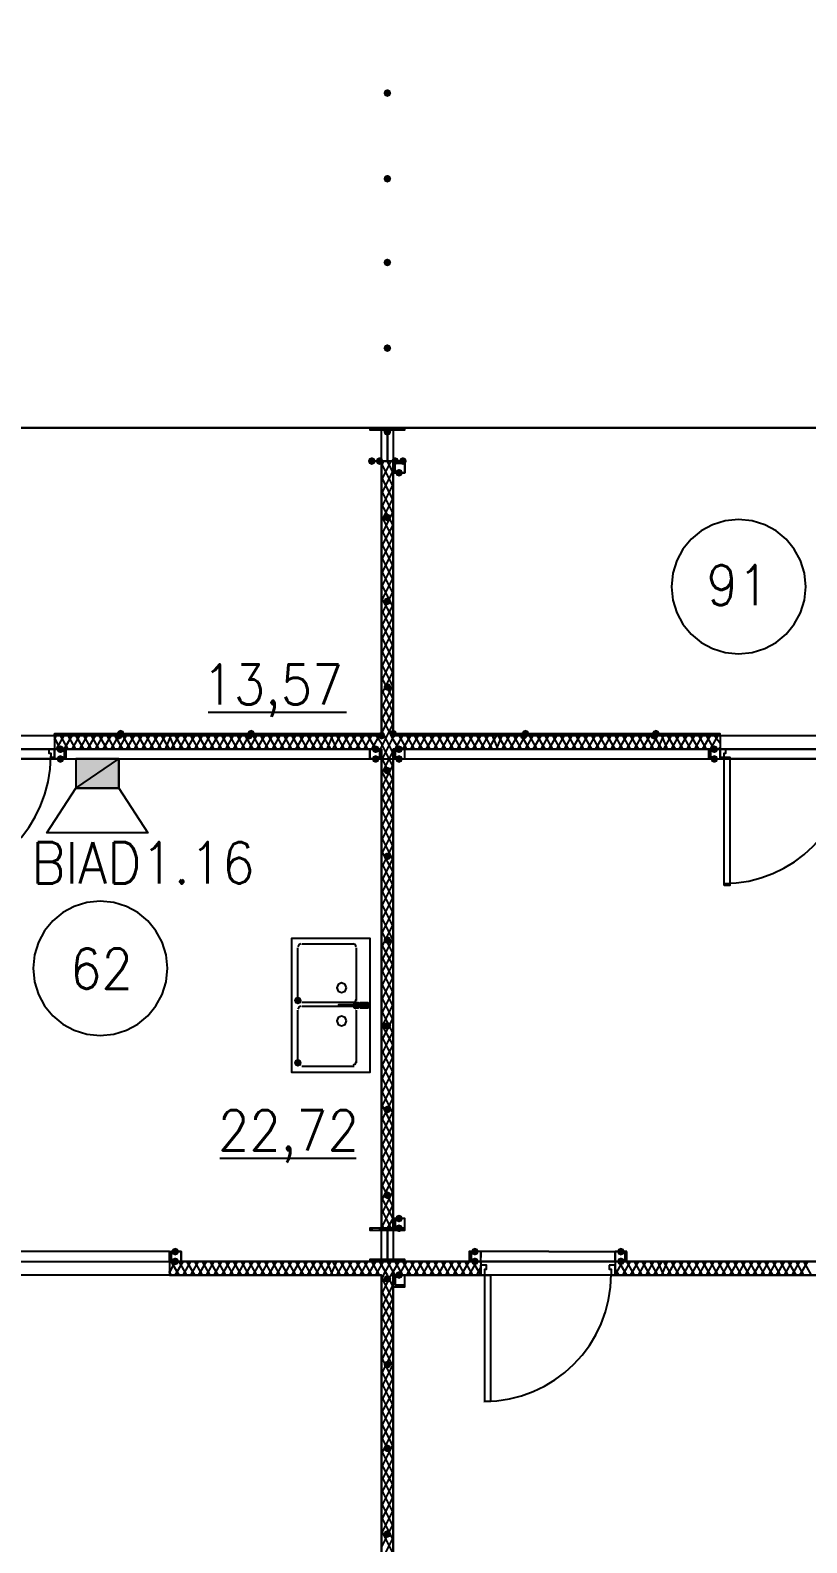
# Model space of a CAD drawing. Header units: millimetres. Extents: x 0 to 420, y 0 to 297.
# Drawn here: x 352.49 to 369.38, y 132.78 to 165.66 of the extents above; entities that cross this region are included whole.
import ezdxf

# ---------------------------------------------------------------- set-up
doc = ezdxf.new("R2010")
doc.units = ezdxf.units.MM
doc.layers.get('0').update_dxf_attribs({"linetype": 'CONTINUOUS'})
doc.styles.get("Standard").update_dxf_attribs({"font": 'STANDARD'})

msp = doc.modelspace()

# ---------------------------------------------------------------- hatches: boundary and pattern name
at = {"true_color": 0x000007}
for points in [[(360.341333, 164.295667), (360.316462, 164.235871), (360.256667, 164.211), (360.196871, 164.235871), (360.172, 164.295667), (360.196871, 164.355462), (360.256667, 164.380333), (360.316462, 164.355463)], [(360.341333, 162.433), (360.316462, 162.373204), (360.256667, 162.348333), (360.196871, 162.373204), (360.172, 162.433), (360.196871, 162.492796), (360.256667, 162.517667), (360.316462, 162.492796)], [(360.341333, 160.612667), (360.316462, 160.552871), (360.256667, 160.528), (360.196871, 160.552871), (360.172, 160.612667), (360.196871, 160.672462), (360.256667, 160.697333), (360.316462, 160.672463)], [(360.341333, 158.75), (360.316462, 158.690204), (360.256667, 158.665333), (360.196871, 158.690204), (360.172, 158.75), (360.196871, 158.809796), (360.256667, 158.834667), (360.316462, 158.809796)], [(360.341333, 156.929667), (360.316462, 156.869871), (360.256667, 156.845), (360.196871, 156.869871), (360.172, 156.929667), (360.196871, 156.989462), (360.256667, 157.014333), (360.316462, 156.989463)], [(360.002667, 156.294667), (359.977796, 156.234871), (359.918, 156.21), (359.858204, 156.234871), (359.833333, 156.294667), (359.858204, 156.354462), (359.918, 156.379333), (359.977796, 156.354463)], [(360.172, 156.294667), (360.147129, 156.234871), (360.087333, 156.21), (360.027537, 156.234871), (360.002667, 156.294667), (360.027537, 156.354462), (360.087333, 156.379333), (360.147129, 156.354463)], [(360.510667, 156.294667), (360.485796, 156.234871), (360.426, 156.21), (360.366204, 156.234871), (360.341333, 156.294667), (360.366204, 156.354462), (360.426, 156.379333), (360.485796, 156.354463)], [(360.68, 156.294667), (360.655129, 156.234871), (360.595333, 156.21), (360.535538, 156.234871), (360.510667, 156.294667), (360.535537, 156.354462), (360.595333, 156.379333), (360.655129, 156.354463)], [(360.595333, 156.040667), (360.570462, 155.980871), (360.510667, 155.956), (360.450871, 155.980871), (360.426, 156.040667), (360.450871, 156.100462), (360.510667, 156.125333), (360.570462, 156.100463)], [(360.341333, 155.067), (360.316462, 155.007204), (360.256667, 154.982333), (360.196871, 155.007204), (360.172, 155.067), (360.196871, 155.126796), (360.256667, 155.151667), (360.316462, 155.126796)], [(360.341333, 153.246667), (360.316462, 153.186871), (360.256667, 153.162), (360.196871, 153.186871), (360.172, 153.246667), (360.196871, 153.306462), (360.256667, 153.331333), (360.316462, 153.306463)], [(360.341333, 151.384), (360.316462, 151.324204), (360.256667, 151.299333), (360.196871, 151.324204), (360.172, 151.384), (360.196871, 151.443796), (360.256667, 151.468667), (360.316462, 151.443796)], [(353.229333, 150.029333), (353.204462, 149.969538), (353.144667, 149.944667), (353.084871, 149.969538), (353.06, 150.029333), (353.084871, 150.089129), (353.144667, 150.114), (353.204462, 150.089129)], [(360.087333, 150.029333), (360.062462, 149.969538), (360.002667, 149.944667), (359.942871, 149.969538), (359.918, 150.029333), (359.942871, 150.089129), (360.002667, 150.114), (360.062462, 150.089129)], [(360.595333, 150.029333), (360.570462, 149.969538), (360.510667, 149.944667), (360.450871, 149.969538), (360.426, 150.029333), (360.450871, 150.089129), (360.510667, 150.114), (360.570462, 150.089129)], [(367.453333, 150.029333), (367.428463, 149.969538), (367.368667, 149.944667), (367.308871, 149.969538), (367.284, 150.029333), (367.308871, 150.089129), (367.368667, 150.114), (367.428462, 150.089129)], [(353.229333, 149.817667), (353.204462, 149.757871), (353.144667, 149.733), (353.084871, 149.757871), (353.06, 149.817667), (353.084871, 149.877462), (353.144667, 149.902333), (353.204462, 149.877463)], [(360.087333, 149.817667), (360.062462, 149.757871), (360.002667, 149.733), (359.942871, 149.757871), (359.918, 149.817667), (359.942871, 149.877462), (360.002667, 149.902333), (360.062462, 149.877463)], [(360.341333, 149.563667), (360.316462, 149.503871), (360.256667, 149.479), (360.196871, 149.503871), (360.172, 149.563667), (360.196871, 149.623462), (360.256667, 149.648333), (360.316462, 149.623463)], [(360.595333, 149.817667), (360.570462, 149.757871), (360.510667, 149.733), (360.450871, 149.757871), (360.426, 149.817667), (360.450871, 149.877462), (360.510667, 149.902333), (360.570462, 149.877463)], [(367.453333, 149.817667), (367.428463, 149.757871), (367.368667, 149.733), (367.308871, 149.757871), (367.284, 149.817667), (367.308871, 149.877462), (367.368667, 149.902333), (367.428462, 149.877463)], [(360.341333, 147.701), (360.316462, 147.641204), (360.256667, 147.616333), (360.196871, 147.641204), (360.172, 147.701), (360.196871, 147.760796), (360.256667, 147.785667), (360.316462, 147.760796)], [(360.341333, 145.880667), (360.316462, 145.820871), (360.256667, 145.796), (360.196871, 145.820871), (360.172, 145.880667), (360.196871, 145.940462), (360.256667, 145.965333), (360.316462, 145.940463)], [(358.394, 144.568333), (358.369129, 144.508537), (358.309333, 144.483667), (358.249537, 144.508537), (358.224667, 144.568333), (358.249537, 144.628129), (358.309333, 144.653), (358.369129, 144.628129)], [(360.341333, 144.018), (360.316462, 143.958204), (360.256667, 143.933333), (360.196871, 143.958204), (360.172, 144.018), (360.196871, 144.077796), (360.256667, 144.102667), (360.316462, 144.077796)], [(358.394, 143.213667), (358.369129, 143.153871), (358.309333, 143.129), (358.249537, 143.153871), (358.224667, 143.213667), (358.249537, 143.273462), (358.309333, 143.298333), (358.369129, 143.273463)], [(360.341333, 142.197667), (360.316462, 142.137871), (360.256667, 142.113), (360.196871, 142.137871), (360.172, 142.197667), (360.196871, 142.257462), (360.256667, 142.282333), (360.316462, 142.257463)], [(360.341333, 140.335), (360.316462, 140.275204), (360.256667, 140.250333), (360.196871, 140.275204), (360.172, 140.335), (360.196871, 140.394796), (360.256667, 140.419667), (360.316462, 140.394796)], [(360.595333, 139.827), (360.570462, 139.767204), (360.510667, 139.742333), (360.450871, 139.767204), (360.426, 139.827), (360.450871, 139.886796), (360.510667, 139.911667), (360.570462, 139.886796)], [(360.595333, 139.615333), (360.570462, 139.555537), (360.510667, 139.530667), (360.450871, 139.555537), (360.426, 139.615333), (360.450871, 139.675129), (360.510667, 139.7), (360.570462, 139.675129)], [(355.727, 139.107333), (355.702129, 139.047537), (355.642333, 139.022667), (355.582538, 139.047537), (355.557667, 139.107333), (355.582537, 139.167129), (355.642333, 139.192), (355.702129, 139.167129)], [(362.246333, 139.107333), (362.221462, 139.047537), (362.161667, 139.022667), (362.101871, 139.047537), (362.077, 139.107333), (362.101871, 139.167129), (362.161667, 139.192), (362.221462, 139.167129)], [(365.421333, 139.107333), (365.396462, 139.047537), (365.336667, 139.022667), (365.276871, 139.047537), (365.252, 139.107333), (365.276871, 139.167129), (365.336667, 139.192), (365.396462, 139.167129)], [(355.727, 138.895667), (355.702129, 138.835871), (355.642333, 138.811), (355.582538, 138.835871), (355.557667, 138.895667), (355.582537, 138.955462), (355.642333, 138.980333), (355.702129, 138.955463)], [(362.246333, 138.895667), (362.221462, 138.835871), (362.161667, 138.811), (362.101871, 138.835871), (362.077, 138.895667), (362.101871, 138.955462), (362.161667, 138.980333), (362.221462, 138.955463)], [(365.421333, 138.895667), (365.396462, 138.835871), (365.336667, 138.811), (365.276871, 138.835871), (365.252, 138.895667), (365.276871, 138.955462), (365.336667, 138.980333), (365.396462, 138.955463)], [(360.341333, 138.514667), (360.316462, 138.454871), (360.256667, 138.43), (360.196871, 138.454871), (360.172, 138.514667), (360.196871, 138.574462), (360.256667, 138.599333), (360.316462, 138.574463)], [(360.595333, 138.599333), (360.570462, 138.539537), (360.510667, 138.514667), (360.450871, 138.539537), (360.426, 138.599333), (360.450871, 138.659129), (360.510667, 138.684), (360.570462, 138.659129)], [(360.341333, 136.652), (360.316462, 136.592204), (360.256667, 136.567333), (360.196871, 136.592204), (360.172, 136.652), (360.196871, 136.711796), (360.256667, 136.736667), (360.316462, 136.711796)], [(360.341333, 134.831667), (360.316462, 134.771871), (360.256667, 134.747), (360.196871, 134.771871), (360.172, 134.831667), (360.196871, 134.891462), (360.256667, 134.916333), (360.316462, 134.891463)], [(360.341333, 132.969), (360.316462, 132.909204), (360.256667, 132.884333), (360.196871, 132.909204), (360.172, 132.969), (360.196871, 133.028796), (360.256667, 133.053667), (360.316462, 133.028796)]]:
    msp.add_hatch(color=0, dxfattribs=at).paths.add_polyline_path(points, flags=0)
h = msp.add_hatch(color=0, dxfattribs=at)
h.paths.add_polyline_path([(360.129667, 150.368), (353.017667, 150.368), (360.129667, 150.325667)], flags=0)
h.paths.add_polyline_path([(353.017667, 150.368), (360.129667, 150.325667), (353.017667, 150.325667)], flags=0)
at = {"true_color": 0x0000fe}
for points in [[(354.499333, 150.325667), (354.474462, 150.265871), (354.414667, 150.241), (354.354871, 150.265871), (354.33, 150.325667), (354.354871, 150.385462), (354.414667, 150.410333), (354.474462, 150.385463)], [(354.541667, 150.368), (354.516796, 150.308204), (354.457, 150.283333), (354.397204, 150.308204), (354.372333, 150.368), (354.397204, 150.427796), (354.457, 150.452667), (354.516796, 150.427796)], [(357.335667, 150.325667), (357.310796, 150.265871), (357.251, 150.241), (357.191204, 150.265871), (357.166333, 150.325667), (357.191204, 150.385462), (357.251, 150.410333), (357.310796, 150.385463)], [(357.378, 150.368), (357.353129, 150.308204), (357.293333, 150.283333), (357.233538, 150.308204), (357.208667, 150.368), (357.233537, 150.427796), (357.293333, 150.452667), (357.353129, 150.427796)], [(360.214333, 150.325667), (360.189462, 150.265871), (360.129667, 150.241), (360.069871, 150.265871), (360.045, 150.325667), (360.069871, 150.385462), (360.129667, 150.410333), (360.189462, 150.385463)], [(360.214333, 150.325667), (360.189462, 150.265871), (360.129667, 150.241), (360.069871, 150.265871), (360.045, 150.325667), (360.069871, 150.385462), (360.129667, 150.410333), (360.189462, 150.385463)], [(360.468333, 150.368), (360.443463, 150.308204), (360.383667, 150.283333), (360.323871, 150.308204), (360.299, 150.368), (360.323871, 150.427796), (360.383667, 150.452667), (360.443462, 150.427796)], [(360.468333, 150.368), (360.443463, 150.308204), (360.383667, 150.283333), (360.323871, 150.308204), (360.299, 150.368), (360.323871, 150.427796), (360.383667, 150.452667), (360.443462, 150.427796)], [(363.304667, 150.325667), (363.279796, 150.265871), (363.22, 150.241), (363.160204, 150.265871), (363.135333, 150.325667), (363.160204, 150.385462), (363.22, 150.410333), (363.279796, 150.385463)], [(363.347, 150.368), (363.322129, 150.308204), (363.262333, 150.283333), (363.202538, 150.308204), (363.177667, 150.368), (363.202537, 150.427796), (363.262333, 150.452667), (363.322129, 150.427796)], [(366.141, 150.325667), (366.116129, 150.265871), (366.056333, 150.241), (365.996537, 150.265871), (365.971667, 150.325667), (365.996537, 150.385462), (366.056333, 150.410333), (366.116129, 150.385463)], [(366.183333, 150.368), (366.158462, 150.308204), (366.098667, 150.283333), (366.038871, 150.308204), (366.014, 150.368), (366.038871, 150.427796), (366.098667, 150.452667), (366.158462, 150.427796)]]:
    msp.add_hatch(color=0, dxfattribs=at).paths.add_polyline_path(points, flags=0)
at = {"true_color": 0x000007}
h = msp.add_hatch(color=0, dxfattribs=at)
h.paths.add_polyline_path([(367.495667, 150.368), (360.383667, 150.368), (367.495667, 150.325667)], flags=0)
h.paths.add_polyline_path([(360.383667, 150.368), (367.495667, 150.325667), (360.383667, 150.325667)], flags=0)
at = {"true_color": 0x000052}
h = msp.add_hatch(color=0, dxfattribs=at)
h.paths.add_polyline_path([(354.414667, 149.182666), (353.483334, 149.182666), (354.414667, 149.817666)], flags=0)
h.paths.add_polyline_path([(353.483334, 149.182666), (354.414667, 149.817666), (353.483334, 149.817666)], flags=0)

# ---------------------------------------------------------------- linework, layer by layer
at = {"color": 0, "true_color": 0x000005}
msp.add_lwpolyline([(227.711001, 149.817666), (250.909667, 149.817666), (250.909667, 138.175999), (252.899334, 138.175999), (252.899334, 138.133666), (252.899334, 138.175999), (256.159001, 138.175999), (256.159001, 149.817666), (373.168334, 149.817666), (373.168334, 175.048333), (260.773334, 175.048333), (255.100667, 175.048333), (255.100667, 153.966333), (254.889001, 153.966333), (254.592667, 153.966333), (254.592667, 186.393666), (253.830667, 186.393666), (238.633001, 186.393666), (238.633001, 175.048333), (226.737334, 175.048333), (122.343335, 175.048333)], dxfattribs=at)
at = {"color": 0, "true_color": 0x000008}
msp.add_lwpolyline([(255.524, 157.014333), (376.978333, 157.014333), (376.978333, 167.851667), (255.524, 167.851667)], close=True, dxfattribs=at)
at = {"color": 0, "true_color": 0x0000ab}
for points in [[(360.129667, 150.325667), (360.129667, 157.014333), (343.027, 157.014333), (343.027, 150.325667)], [(376.978333, 157.014333), (360.383667, 157.014333), (360.383667, 150.325667), (376.978333, 150.325667)]]:
    msp.add_lwpolyline(points, close=True, dxfattribs=at)
at = {"color": 0, "true_color": 0x000007}
for points in [[(360.637667, 157.014333), (359.875667, 157.014333), (359.875667, 156.972), (360.256667, 156.972), (360.256667, 156.294667), (359.875667, 156.294667), (360.637667, 156.294667), (360.256667, 156.294667), (360.256667, 156.972), (360.637667, 156.972)], [(360.637667, 156.294667), (360.383667, 156.294667), (360.383667, 156.040667), (360.637667, 156.040667)], [(360.637667, 156.252333), (360.637667, 156.040667), (360.426, 156.040667), (360.426, 156.252333)], [(360.129667, 150.368), (353.017667, 150.368), (360.129667, 150.325667)], [(353.017667, 150.368), (360.129667, 150.325667), (353.017667, 150.325667)], [(353.017667, 150.325667), (353.017667, 150.368), (360.129667, 150.368), (360.129667, 150.325667), (353.017667, 150.325667), (360.129667, 150.325667), (360.129667, 150.368), (353.017667, 150.368)], [(367.495667, 150.368), (360.383667, 150.368), (367.495667, 150.325667)], [(360.383667, 150.368), (367.495667, 150.325667), (360.383667, 150.325667)], [(367.495667, 150.368), (360.383667, 150.368), (360.383667, 150.325667), (367.495667, 150.325667)], [(367.495667, 150.368), (360.383667, 150.368), (360.383667, 150.325667), (367.495667, 150.325667)], [(343.027, 150.029333), (343.027, 138.895667), (360.129667, 138.895667), (360.129667, 150.029333)], [(352.890667, 150.029333), (352.890667, 149.944667), (352.933, 149.944667), (352.933, 149.86), (353.017667, 149.86), (353.017667, 150.029333)], [(353.271667, 150.029333), (353.017667, 150.029333), (353.017667, 149.817667), (353.271667, 149.817667)], [(353.229333, 150.029333), (353.229333, 149.817667), (353.017667, 149.817667), (353.017667, 150.029333)], [(360.129667, 150.029333), (359.875667, 150.029333), (359.875667, 149.817667), (360.129667, 149.817667)], [(360.087333, 150.029333), (360.087333, 149.817667), (359.875667, 149.817667), (359.875667, 150.029333)], [(360.637667, 150.029333), (360.426, 150.029333), (360.426, 149.817667), (360.637667, 149.817667), (360.637667, 150.029333), (360.383667, 150.029333), (360.383667, 149.817667), (360.637667, 149.817667)], [(376.978333, 138.895667), (376.978333, 150.029333), (360.383667, 150.029333), (360.383667, 138.895667)], [(367.495667, 150.029333), (367.284, 150.029333), (367.284, 149.817667), (367.495667, 149.817667), (367.495667, 150.029333), (367.241667, 150.029333), (367.241667, 149.817667), (367.495667, 149.817667)], [(367.495667, 150.029333), (367.495667, 149.86), (367.580333, 149.86), (367.580333, 149.944667), (367.622667, 149.944667), (367.622667, 150.029333)], [(367.580333, 147.066), (367.580333, 149.86), (367.707333, 149.86), (367.707333, 147.066)], [(358.182333, 143.044333), (358.182333, 145.880667), (358.182333, 145.923), (358.224667, 145.923), (359.833333, 145.923), (359.875667, 145.923), (359.875667, 145.880667), (359.875667, 143.044333), (359.875667, 143.002), (359.833333, 143.002), (358.224667, 143.002), (358.182333, 143.002)], [(359.367667, 144.8435), (359.336673, 144.91834), (359.261833, 144.949333), (359.186993, 144.91834), (359.156, 144.8435), (359.186993, 144.76866), (359.261833, 144.737667), (359.336673, 144.76866)], [(359.198333, 144.441333), (359.198333, 144.483667), (359.791, 144.483667), (359.833333, 144.483667), (359.833333, 144.441333), (359.791, 144.441333)], [(359.537, 144.526), (359.621667, 144.526), (359.621667, 144.483667), (359.537, 144.483667)], [(359.537, 144.399), (359.537, 144.441333), (359.621667, 144.441333), (359.621667, 144.399)], [(359.664, 144.399), (359.664, 144.441333), (359.791, 144.441333), (359.833333, 144.441333), (359.833333, 144.483667), (359.791, 144.483667), (359.664, 144.483667), (359.664, 144.526), (359.833333, 144.526), (359.833333, 144.399)], [(359.367667, 144.123833), (359.336673, 144.198673), (359.261833, 144.229667), (359.186993, 144.198673), (359.156, 144.123833), (359.186993, 144.048993), (359.261833, 144.018), (359.336673, 144.048993)], [(360.637667, 139.827), (360.426, 139.827), (360.426, 139.615333), (360.637667, 139.615333), (360.637667, 139.827), (360.383667, 139.827), (360.383667, 139.615333), (360.637667, 139.615333)], [(360.637667, 139.615333), (359.875667, 139.615333), (359.875667, 139.573), (360.256667, 139.573), (360.256667, 138.938), (359.875667, 138.938), (359.875667, 138.895667), (360.637667, 138.895667), (360.637667, 138.938), (360.256667, 138.938), (360.256667, 139.573), (360.637667, 139.573)], [(355.515333, 139.107333), (355.769333, 139.107333), (355.769333, 138.895667), (355.515333, 138.895667)], [(355.557667, 139.107333), (355.557667, 138.895667), (355.769333, 138.895667), (355.769333, 139.107333)], [(365.463667, 139.107333), (365.209667, 139.107333), (365.209667, 138.895667), (365.463667, 138.895667)], [(365.421333, 139.107333), (365.421333, 138.895667), (365.209667, 138.895667), (365.209667, 139.107333)], [(362.288667, 138.811), (362.288667, 138.599333), (362.373333, 138.599333), (362.373333, 138.726333), (362.415667, 138.726333), (362.415667, 138.811)], [(362.288667, 138.599333), (362.288667, 138.811)], [(365.082667, 138.811), (365.082667, 138.726333), (365.125, 138.726333), (365.125, 138.599333), (365.209667, 138.599333), (365.209667, 138.811)], [(365.209667, 138.599333), (365.209667, 138.811)], [(343.027, 138.599333), (343.027, 104.097667), (360.129667, 104.097667), (360.129667, 138.599333), (359.875667, 138.599333), (346.71, 138.599333)], [(360.637667, 138.599333), (360.426, 138.599333), (360.426, 138.387667), (360.637667, 138.387667), (360.637667, 138.599333), (360.383667, 138.599333), (360.383667, 138.345333), (360.637667, 138.345333)], [(367.876667, 138.599333), (360.383667, 138.599333), (360.383667, 104.097667), (373.083667, 104.097667), (373.083667, 110.193667), (389.593667, 110.193667), (389.593667, 121.496667), (389.593667, 138.599333)], [(362.373333, 135.847667), (362.373333, 138.599333), (362.500333, 138.599333), (362.500333, 135.847667)]]:
    msp.add_lwpolyline(points, close=True, dxfattribs=at)
for points in [[(359.918, 157.014333), (359.918, 156.972)], [(360.087333, 157.014333), (360.087333, 156.972)], [(360.256667, 157.014333), (360.256667, 156.294667)], [(360.426, 157.014333), (360.426, 156.972)], [(360.595333, 157.014333), (360.595333, 156.972)], [(360.129667, 156.167667), (360.172, 156.294667)], [(360.129667, 155.871333), (360.341333, 156.294667)], [(360.383667, 150.325667), (360.383667, 156.294667), (360.129667, 156.294667), (360.129667, 150.325667)], [(360.383667, 155.744333), (360.129667, 156.252333)], [(360.383667, 156.040667), (360.256667, 156.294667)], [(360.510667, 156.294667), (360.510667, 156.252333)], [(360.129667, 155.575), (360.383667, 156.083)], [(360.383667, 155.448), (360.129667, 155.956)], [(360.129667, 155.278667), (360.383667, 155.786667)], [(360.383667, 155.151667), (360.129667, 155.659667)], [(360.129667, 154.982333), (360.383667, 155.490333)], [(360.383667, 154.897667), (360.129667, 155.363333)], [(360.129667, 154.686), (360.383667, 155.194)], [(360.383667, 154.601333), (360.129667, 155.109333)], [(360.129667, 154.432), (360.383667, 154.897667)], [(369.358333, 153.564167), (369.328661, 153.85851), (369.243561, 154.132662), (369.108905, 154.380749), (368.930566, 154.596899), (368.714416, 154.775238), (368.466329, 154.909894), (368.192177, 154.994995), (367.897833, 155.024667), (367.60349, 154.994995), (367.329338, 154.909894), (367.081251, 154.775238), (366.865101, 154.596899), (366.686762, 154.380749), (366.552106, 154.132662), (366.467005, 153.85851), (366.437333, 153.564167)], [(360.383667, 154.305), (360.129667, 154.813)], [(360.129667, 154.135667), (360.383667, 154.643667)], [(360.383667, 154.008667), (360.129667, 154.516667)], [(360.129667, 153.839333), (360.383667, 154.347333)], [(360.383667, 153.712333), (360.129667, 154.220333)], [(360.129667, 153.543), (360.383667, 154.051)], [(360.383667, 153.416), (360.129667, 153.924)], [(360.129667, 153.246667), (360.383667, 153.754667)], [(360.383667, 153.119667), (360.129667, 153.627667)], [(366.437333, 153.564167), (366.467005, 153.269823), (366.552106, 152.995671), (366.686762, 152.747584), (366.865101, 152.531434), (367.081251, 152.353095), (367.329338, 152.218439), (367.60349, 152.133339), (367.897833, 152.103667), (368.192177, 152.133339), (368.466329, 152.218439), (368.714416, 152.353095), (368.930566, 152.531434), (369.108905, 152.747584), (369.243561, 152.995671), (369.328661, 153.269823), (369.358333, 153.564167)], [(360.129667, 152.950333), (360.383667, 153.458333)], [(360.383667, 152.865667), (360.129667, 153.331333)], [(360.129667, 152.696333), (360.383667, 153.162)], [(360.383667, 152.569333), (360.129667, 153.077333)], [(360.129667, 152.4), (360.383667, 152.908)], [(360.383667, 152.273), (360.129667, 152.781)], [(360.129667, 152.103667), (360.383667, 152.611667)], [(360.383667, 151.976667), (360.129667, 152.484667)], [(360.129667, 151.807333), (360.383667, 152.315333)], [(360.383667, 151.680333), (360.129667, 152.188333)], [(360.129667, 151.511), (360.383667, 152.019)], [(360.383667, 151.384), (360.129667, 151.892)], [(360.129667, 151.214667), (360.383667, 151.722667)], [(360.383667, 151.13), (360.129667, 151.595667)], [(360.129667, 150.918333), (360.383667, 151.426333)], [(360.383667, 150.833667), (360.129667, 151.341667)], [(360.129667, 150.664333), (360.383667, 151.13)], [(360.383667, 150.537333), (360.129667, 151.045333)], [(356.362, 150.833667), (359.367667, 150.833667)], [(360.129667, 150.368), (360.383667, 150.876)], [(360.383667, 150.241), (360.129667, 150.749)], [(360.129667, 150.325667), (353.017667, 150.325667), (360.129667, 150.368), (353.017667, 150.368)], [(353.017667, 150.241), (353.06, 150.325667)], [(353.017667, 150.325667), (353.017667, 150.029333)], [(353.017667, 150.325667), (353.017667, 150.029333)], [(360.129667, 150.325667), (353.017667, 150.325667)], [(353.144667, 150.029333), (353.017667, 150.283333)], [(353.06, 150.029333), (353.229333, 150.325667)], [(353.314, 150.029333), (353.144667, 150.325667)], [(353.229333, 150.029333), (353.398667, 150.325667)], [(353.483333, 150.029333), (353.314, 150.325667)], [(353.398667, 150.029333), (353.568, 150.325667)], [(353.652667, 150.029333), (353.483333, 150.325667)], [(353.568, 150.029333), (353.737333, 150.325667)], [(353.822, 150.029333), (353.652667, 150.325667)], [(353.737333, 150.029333), (353.906667, 150.325667)], [(353.991333, 150.029333), (353.822, 150.325667)], [(353.906667, 150.029333), (354.076, 150.325667)], [(354.160667, 150.029333), (353.991333, 150.325667)], [(354.076, 150.029333), (354.245333, 150.325667)], [(354.33, 150.029333), (354.160667, 150.325667)], [(354.245333, 150.029333), (354.414667, 150.325667)], [(354.499333, 150.029333), (354.33, 150.325667)], [(354.414667, 150.029333), (354.584, 150.325667)], [(354.668667, 150.029333), (354.499333, 150.325667)], [(354.584, 150.029333), (354.753333, 150.325667)], [(354.838, 150.029333), (354.668667, 150.325667)], [(354.753333, 150.029333), (354.922667, 150.325667)], [(355.007333, 150.029333), (354.838, 150.325667)], [(354.922667, 150.029333), (355.092, 150.325667)], [(355.176667, 150.029333), (355.007333, 150.325667)], [(355.092, 150.029333), (355.261333, 150.325667)], [(355.346, 150.029333), (355.176667, 150.325667)], [(355.261333, 150.029333), (355.430667, 150.325667)], [(355.515333, 150.029333), (355.346, 150.325667)], [(355.430667, 150.029333), (355.557667, 150.325667)], [(355.642333, 150.029333), (355.515333, 150.325667)], [(355.557667, 150.029333), (355.727, 150.325667)], [(355.811667, 150.029333), (355.642333, 150.325667)], [(355.727, 150.029333), (355.896333, 150.325667)], [(355.981, 150.029333), (355.811667, 150.325667)], [(355.896333, 150.029333), (356.065667, 150.325667)], [(356.150333, 150.029333), (355.981, 150.325667)], [(356.065667, 150.029333), (356.235, 150.325667)], [(356.319667, 150.029333), (356.150333, 150.325667)], [(356.235, 150.029333), (356.404333, 150.325667)], [(356.489, 150.029333), (356.319667, 150.325667)], [(356.404333, 150.029333), (356.573667, 150.325667)], [(356.658333, 150.029333), (356.489, 150.325667)], [(356.573667, 150.029333), (356.743, 150.325667)], [(356.827667, 150.029333), (356.658333, 150.325667)], [(356.743, 150.029333), (356.912333, 150.325667)], [(356.997, 150.029333), (356.827667, 150.325667)], [(356.912333, 150.029333), (357.081667, 150.325667)], [(357.166333, 150.029333), (356.997, 150.325667)], [(357.081667, 150.029333), (357.251, 150.325667)], [(357.335667, 150.029333), (357.166333, 150.325667)], [(357.251, 150.029333), (357.420333, 150.325667)], [(357.505, 150.029333), (357.335667, 150.325667)], [(357.420333, 150.029333), (357.589667, 150.325667)], [(357.674333, 150.029333), (357.505, 150.325667)], [(357.589667, 150.029333), (357.759, 150.325667)], [(357.843667, 150.029333), (357.674333, 150.325667)], [(357.759, 150.029333), (357.928333, 150.325667)], [(358.013, 150.029333), (357.843667, 150.325667)], [(357.928333, 150.029333), (358.097667, 150.325667)], [(358.182333, 150.029333), (358.013, 150.325667)], [(358.097667, 150.029333), (358.267, 150.325667)], [(358.351667, 150.029333), (358.182333, 150.325667)], [(358.267, 150.029333), (358.436333, 150.325667)], [(358.521, 150.029333), (358.351667, 150.325667)], [(358.436333, 150.029333), (358.605667, 150.325667)], [(358.690333, 150.029333), (358.521, 150.325667)], [(358.605667, 150.029333), (358.775, 150.325667)], [(358.859667, 150.029333), (358.690333, 150.325667)], [(358.775, 150.029333), (358.944333, 150.325667)], [(359.029, 150.029333), (358.859667, 150.325667)], [(358.944333, 150.029333), (359.071333, 150.325667)], [(359.156, 150.029333), (359.029, 150.325667)], [(359.071333, 150.029333), (359.240667, 150.325667)], [(359.325333, 150.029333), (359.156, 150.325667)], [(359.240667, 150.029333), (359.41, 150.325667)], [(359.494667, 150.029333), (359.325333, 150.325667)], [(359.41, 150.029333), (359.579333, 150.325667)], [(359.664, 150.029333), (359.494667, 150.325667)], [(359.579333, 150.029333), (359.748667, 150.325667)], [(359.833333, 150.029333), (359.664, 150.325667)], [(359.748667, 150.029333), (359.918, 150.325667)], [(360.002667, 150.029333), (359.833333, 150.325667)], [(359.918, 150.029333), (360.087333, 150.325667)], [(360.129667, 150.156333), (360.002667, 150.325667)], [(360.129667, 150.071667), (360.383667, 150.579667)], [(360.383667, 149.944667), (360.129667, 150.452667)], [(360.129667, 149.775333), (360.383667, 150.283333)], [(367.495667, 150.368), (360.383667, 150.368), (367.495667, 150.368), (360.383667, 150.325667)], [(360.383667, 150.283333), (360.426, 150.325667)], [(367.495667, 150.325667), (360.383667, 150.325667)], [(360.426, 150.029333), (360.595333, 150.325667)], [(360.68, 150.029333), (360.510667, 150.325667)], [(360.595333, 150.029333), (360.764667, 150.325667)], [(360.849333, 150.029333), (360.68, 150.325667)], [(360.764667, 150.029333), (360.934, 150.325667)], [(361.018667, 150.029333), (360.849333, 150.325667)], [(360.934, 150.029333), (361.103333, 150.325667)], [(361.188, 150.029333), (361.018667, 150.325667)], [(361.103333, 150.029333), (361.272667, 150.325667)], [(361.357333, 150.029333), (361.188, 150.325667)], [(361.272667, 150.029333), (361.442, 150.325667)], [(361.526667, 150.029333), (361.357333, 150.325667)], [(361.442, 150.029333), (361.611333, 150.325667)], [(361.696, 150.029333), (361.526667, 150.325667)], [(361.611333, 150.029333), (361.780667, 150.325667)], [(361.865333, 150.029333), (361.696, 150.325667)], [(361.780667, 150.029333), (361.95, 150.325667)], [(362.034667, 150.029333), (361.865333, 150.325667)], [(361.95, 150.029333), (362.119333, 150.325667)], [(362.204, 150.029333), (362.034667, 150.325667)], [(362.119333, 150.029333), (362.288667, 150.325667)], [(362.373333, 150.029333), (362.204, 150.325667)], [(362.288667, 150.029333), (362.458, 150.325667)], [(362.542667, 150.029333), (362.373333, 150.325667)], [(362.458, 150.029333), (362.627333, 150.325667)], [(362.669667, 150.029333), (362.542667, 150.325667)], [(362.627333, 150.029333), (362.754333, 150.325667)], [(362.839, 150.029333), (362.669667, 150.325667)], [(362.754333, 150.029333), (362.923667, 150.325667)], [(363.008333, 150.029333), (362.839, 150.325667)], [(362.923667, 150.029333), (363.093, 150.325667)], [(363.177667, 150.029333), (363.008333, 150.325667)], [(363.093, 150.029333), (363.262333, 150.325667)], [(363.347, 150.029333), (363.177667, 150.325667)], [(363.262333, 150.029333), (363.431667, 150.325667)], [(363.516333, 150.029333), (363.347, 150.325667)], [(363.431667, 150.029333), (363.601, 150.325667)], [(363.685667, 150.029333), (363.516333, 150.325667)], [(363.601, 150.029333), (363.770333, 150.325667)], [(363.855, 150.029333), (363.685667, 150.325667)], [(363.770333, 150.029333), (363.939667, 150.325667)], [(364.024333, 150.029333), (363.855, 150.325667)], [(363.939667, 150.029333), (364.109, 150.325667)], [(364.193667, 150.029333), (364.024333, 150.325667)], [(364.109, 150.029333), (364.278333, 150.325667)], [(364.363, 150.029333), (364.193667, 150.325667)], [(364.278333, 150.029333), (364.447667, 150.325667)], [(364.532333, 150.029333), (364.363, 150.325667)], [(364.447667, 150.029333), (364.617, 150.325667)], [(364.701667, 150.029333), (364.532333, 150.325667)], [(364.617, 150.029333), (364.786333, 150.325667)], [(364.871, 150.029333), (364.701667, 150.325667)], [(364.786333, 150.029333), (364.955667, 150.325667)], [(365.040333, 150.029333), (364.871, 150.325667)], [(364.955667, 150.029333), (365.125, 150.325667)], [(365.209667, 150.029333), (365.040333, 150.325667)], [(365.125, 150.029333), (365.294333, 150.325667)], [(365.379, 150.029333), (365.209667, 150.325667)], [(365.294333, 150.029333), (365.463667, 150.325667)], [(365.548333, 150.029333), (365.379, 150.325667)], [(365.463667, 150.029333), (365.633, 150.325667)], [(365.717667, 150.029333), (365.548333, 150.325667)], [(365.633, 150.029333), (365.802333, 150.325667)], [(365.887, 150.029333), (365.717667, 150.325667)], [(365.802333, 150.029333), (365.971667, 150.325667)], [(366.056333, 150.029333), (365.887, 150.325667)], [(365.971667, 150.029333), (366.141, 150.325667)], [(366.225667, 150.029333), (366.056333, 150.325667)], [(366.141, 150.029333), (366.268, 150.325667)], [(366.352667, 150.029333), (366.225667, 150.325667)], [(366.268, 150.029333), (366.437333, 150.325667)], [(366.522, 150.029333), (366.352667, 150.325667)], [(366.437333, 150.029333), (366.606667, 150.325667)], [(366.691333, 150.029333), (366.522, 150.325667)], [(366.606667, 150.029333), (366.776, 150.325667)], [(366.860667, 150.029333), (366.691333, 150.325667)], [(366.776, 150.029333), (366.945333, 150.325667)], [(367.03, 150.029333), (366.860667, 150.325667)], [(366.945333, 150.029333), (367.114667, 150.325667)], [(367.199333, 150.029333), (367.03, 150.325667)], [(367.114667, 150.029333), (367.284, 150.325667)], [(367.368667, 150.029333), (367.199333, 150.325667)], [(367.284, 150.029333), (367.453333, 150.325667)], [(367.495667, 150.156333), (367.368667, 150.325667)], [(367.495667, 150.325667), (367.495667, 150.029333)], [(367.495667, 150.325667), (367.495667, 150.029333)], [(351.578333, 150.029333), (353.017667, 150.029333), (353.017667, 149.944667)], [(353.017667, 149.944667), (353.017667, 149.817667), (351.578333, 149.817667)], [(353.017667, 150.029333), (360.129667, 150.029333)], [(360.087333, 150.029333), (360.129667, 150.071667)], [(360.383667, 149.648333), (360.129667, 150.156333)], [(360.129667, 150.029333), (360.129667, 139.615333), (360.383667, 139.615333)], [(360.129667, 149.479), (360.383667, 149.987)], [(360.510667, 150.029333), (360.383667, 150.241)], [(360.383667, 150.029333), (367.495667, 150.029333)], [(360.383667, 139.615333), (360.383667, 150.029333)], [(367.453333, 150.029333), (367.495667, 150.071667)], [(367.495667, 149.944667), (367.495667, 150.029333), (368.935, 150.029333)], [(368.935, 149.817667), (367.495667, 149.817667), (367.495667, 149.944667)], [(368.935, 150.029333), (370.416667, 150.029333), (370.416667, 149.944667)], [(370.416667, 149.944667), (370.416667, 149.817667), (368.935, 149.817667)], [(350.160167, 147.108333), (350.443675, 147.122649), (350.718994, 147.164667), (350.984728, 147.232993), (351.239485, 147.326234), (351.48187, 147.442996), (351.710491, 147.581886), (351.923952, 147.741509), (352.120861, 147.920472), (352.299824, 148.117381), (352.459448, 148.330843), (352.598337, 148.559463), (352.715099, 148.801849), (352.80834, 149.056605), (352.876666, 149.32234), (352.918684, 149.597658), (352.933, 149.881167)], [(360.383667, 149.352), (360.129667, 149.86)], [(360.129667, 149.182667), (360.383667, 149.690667)], [(367.559167, 147.108333), (367.842675, 147.122649), (368.117994, 147.164667), (368.383728, 147.232993), (368.638485, 147.326234), (368.88087, 147.442996), (369.109491, 147.581886), (369.322952, 147.741509), (369.519861, 147.920472), (369.698824, 148.117381), (369.858448, 148.330843), (369.997337, 148.559463), (370.114099, 148.801849), (370.20734, 149.056605), (370.275666, 149.32234), (370.317684, 149.597658), (370.332, 149.881167)], [(360.383667, 149.098), (360.129667, 149.563667)], [(360.129667, 148.928667), (360.383667, 149.394333)], [(360.383667, 148.801667), (360.129667, 149.309667)], [(360.129667, 148.632333), (360.383667, 149.140333)], [(360.383667, 148.505333), (360.129667, 149.013333)], [(360.129667, 148.336), (360.383667, 148.844)], [(360.383667, 148.209), (360.129667, 148.717)], [(360.129667, 148.039667), (360.383667, 148.547667)], [(360.383667, 147.912667), (360.129667, 148.420667)], [(360.129667, 147.743333), (360.383667, 148.251333)], [(360.383667, 147.616333), (360.129667, 148.124333)], [(360.129667, 147.447), (360.383667, 147.955)], [(360.383667, 147.362333), (360.129667, 147.828)], [(360.129667, 147.150667), (360.383667, 147.658667)], [(360.383667, 147.066), (360.129667, 147.574)], [(360.129667, 146.896667), (360.383667, 147.362333)], [(360.383667, 146.769667), (360.129667, 147.277667)], [(360.129667, 146.600333), (360.383667, 147.108333)], [(355.473, 145.266833), (355.443328, 145.561177), (355.358228, 145.835329), (355.223572, 146.083416), (355.045232, 146.299566), (354.829083, 146.477905), (354.580996, 146.612561), (354.306844, 146.697661), (354.0125, 146.727333), (353.718156, 146.697661), (353.444004, 146.612561), (353.195917, 146.477905), (352.979768, 146.299566), (352.801428, 146.083416), (352.666772, 145.835329), (352.581672, 145.561177), (352.552, 145.266833)], [(360.383667, 146.473333), (360.129667, 146.981333)], [(360.129667, 146.304), (360.383667, 146.812)], [(360.383667, 146.177), (360.129667, 146.685)], [(360.129667, 146.007667), (360.383667, 146.515667)], [(360.383667, 145.880667), (360.129667, 146.388667)], [(360.129667, 145.711333), (360.383667, 146.219333)], [(360.383667, 145.584333), (360.129667, 146.092333)], [(358.372833, 145.796), (358.327939, 145.777394), (358.309333, 145.7325)], [(358.309333, 144.568333), (358.309333, 145.711333)], [(358.394, 145.796), (359.537, 145.796)], [(359.579333, 145.7325), (359.560728, 145.777394), (359.515833, 145.796)], [(359.579333, 145.711333), (359.579333, 144.568333)], [(360.129667, 145.415), (360.383667, 145.923)], [(360.383667, 145.330333), (360.129667, 145.796)], [(360.129667, 145.161), (360.383667, 145.626667)], [(360.383667, 145.034), (360.129667, 145.542)], [(360.129667, 144.864667), (360.383667, 145.372667)], [(352.552, 145.266833), (352.581672, 144.97249), (352.666772, 144.698338), (352.801428, 144.450251), (352.979768, 144.234101), (353.195917, 144.055762), (353.444004, 143.921106), (353.718156, 143.836005), (354.0125, 143.806333), (354.306844, 143.836005), (354.580996, 143.921106), (354.829083, 144.055762), (355.045232, 144.234101), (355.223572, 144.450251), (355.358228, 144.698338), (355.443328, 144.97249), (355.473, 145.266833)], [(360.383667, 144.737667), (360.129667, 145.245667)], [(360.129667, 144.568333), (360.383667, 145.076333)], [(360.383667, 144.441333), (360.129667, 144.949333)], [(360.129667, 144.272), (360.383667, 144.78)], [(358.309333, 144.5895), (358.327939, 144.544605), (358.372833, 144.526)], [(358.372833, 144.441333), (358.327939, 144.422728), (358.309333, 144.377833)], [(358.309333, 143.213667), (358.309333, 144.356667)], [(359.537, 144.526), (358.394, 144.526)], [(358.394, 144.441333), (359.537, 144.441333)], [(359.515833, 144.526), (359.560728, 144.544605), (359.579333, 144.5895)], [(359.579333, 144.377833), (359.560728, 144.422728), (359.515833, 144.441333)], [(359.579333, 144.356667), (359.579333, 143.213667)], [(360.383667, 144.145), (360.129667, 144.653)], [(360.129667, 143.975667), (360.383667, 144.483667)], [(360.383667, 143.848667), (360.129667, 144.356667)], [(360.129667, 143.679333), (360.383667, 144.187333)], [(360.383667, 143.594667), (360.129667, 144.060333)], [(360.129667, 143.383), (360.383667, 143.891)], [(360.383667, 143.298333), (360.129667, 143.806333)], [(360.129667, 143.129), (360.383667, 143.594667)], [(360.383667, 143.002), (360.129667, 143.51)], [(358.309333, 143.234833), (358.327939, 143.189939), (358.372833, 143.171333)], [(359.537, 143.129), (358.394, 143.129)], [(359.515833, 143.171333), (359.560728, 143.189939), (359.579333, 143.234833)], [(360.129667, 142.832667), (360.383667, 143.340667)], [(360.383667, 142.705667), (360.129667, 143.213667)], [(360.129667, 142.536333), (360.383667, 143.044333)], [(360.383667, 142.409333), (360.129667, 142.917333)], [(360.129667, 142.24), (360.383667, 142.748)], [(360.383667, 142.113), (360.129667, 142.621)], [(360.129667, 141.943667), (360.383667, 142.451667)], [(360.383667, 141.816667), (360.129667, 142.324667)], [(360.129667, 141.647333), (360.383667, 142.155333)], [(360.383667, 141.562667), (360.129667, 142.028333)], [(360.129667, 141.393333), (360.383667, 141.859)], [(360.383667, 141.266333), (360.129667, 141.774333)], [(360.129667, 141.097), (360.383667, 141.605)], [(360.383667, 140.97), (360.129667, 141.478)], [(356.616, 141.139333), (359.579333, 141.139333)], [(360.129667, 140.800667), (360.383667, 141.308667)], [(360.383667, 140.673667), (360.129667, 141.181667)], [(360.129667, 140.504333), (360.383667, 141.012333)], [(360.383667, 140.377333), (360.129667, 140.885333)], [(360.129667, 140.208), (360.383667, 140.716)], [(360.383667, 140.081), (360.129667, 140.589)], [(360.129667, 139.911667), (360.383667, 140.419667)], [(360.383667, 139.827), (360.129667, 140.292667)], [(360.129667, 139.615333), (360.383667, 140.123333)], [(360.341333, 139.615333), (360.129667, 140.038667)], [(360.256667, 139.615333), (360.383667, 139.827)], [(359.918, 139.615333), (359.918, 139.573)], [(360.087333, 139.615333), (360.087333, 139.573)], [(360.172, 139.615333), (360.129667, 139.742333)], [(360.256667, 139.615333), (360.256667, 138.895667)], [(360.426, 139.615333), (360.426, 139.573)], [(360.595333, 139.615333), (360.595333, 139.573)], [(353.356333, 139.107333), (351.197333, 139.107333), (351.197333, 138.980333)], [(355.515333, 138.980333), (355.515333, 139.107333), (353.356333, 139.107333)], [(363.770333, 139.107333), (362.288667, 139.107333), (362.077, 139.107333), (362.077, 138.895667), (362.288667, 138.895667), (362.288667, 139.107333), (362.034667, 139.107333), (362.034667, 138.895667), (362.288667, 138.895667), (362.288667, 139.107333), (362.288667, 138.980333)], [(363.770333, 139.107333), (365.209667, 139.107333), (365.209667, 138.980333)], [(351.197333, 138.980333), (351.197333, 138.895667), (353.356333, 138.895667)], [(353.356333, 138.895667), (355.515333, 138.895667), (355.515333, 138.980333)], [(355.515333, 138.641667), (355.642333, 138.895667)], [(355.515333, 138.895667), (355.515333, 138.599333)], [(355.515333, 138.895667), (355.515333, 138.599333)], [(362.288667, 138.895667), (355.515333, 138.895667)], [(355.727, 138.599333), (355.557667, 138.895667)], [(355.642333, 138.599333), (355.811667, 138.895667)], [(355.896333, 138.599333), (355.727, 138.895667)], [(355.811667, 138.599333), (355.981, 138.895667)], [(356.065667, 138.599333), (355.896333, 138.895667)], [(355.981, 138.599333), (356.150333, 138.895667)], [(356.235, 138.599333), (356.065667, 138.895667)], [(356.150333, 138.599333), (356.319667, 138.895667)], [(356.404333, 138.599333), (356.235, 138.895667)], [(356.319667, 138.599333), (356.489, 138.895667)], [(356.573667, 138.599333), (356.404333, 138.895667)], [(356.489, 138.599333), (356.658333, 138.895667)], [(356.743, 138.599333), (356.573667, 138.895667)], [(356.658333, 138.599333), (356.827667, 138.895667)], [(356.912333, 138.599333), (356.743, 138.895667)], [(356.827667, 138.599333), (356.997, 138.895667)], [(357.081667, 138.599333), (356.912333, 138.895667)], [(356.997, 138.599333), (357.166333, 138.895667)], [(357.251, 138.599333), (357.081667, 138.895667)], [(357.166333, 138.599333), (357.335667, 138.895667)], [(357.420333, 138.599333), (357.251, 138.895667)], [(357.335667, 138.599333), (357.505, 138.895667)], [(357.589667, 138.599333), (357.420333, 138.895667)], [(357.505, 138.599333), (357.674333, 138.895667)], [(357.759, 138.599333), (357.589667, 138.895667)], [(357.674333, 138.599333), (357.843667, 138.895667)], [(357.928333, 138.599333), (357.759, 138.895667)], [(357.843667, 138.599333), (358.013, 138.895667)], [(358.097667, 138.599333), (357.928333, 138.895667)], [(358.013, 138.599333), (358.182333, 138.895667)], [(358.267, 138.599333), (358.097667, 138.895667)], [(358.182333, 138.599333), (358.351667, 138.895667)], [(358.436333, 138.599333), (358.267, 138.895667)], [(358.351667, 138.599333), (358.521, 138.895667)], [(358.605667, 138.599333), (358.436333, 138.895667)], [(358.521, 138.599333), (358.690333, 138.895667)], [(358.775, 138.599333), (358.605667, 138.895667)], [(358.690333, 138.599333), (358.859667, 138.895667)], [(358.944333, 138.599333), (358.775, 138.895667)], [(358.859667, 138.599333), (359.029, 138.895667)], [(359.071333, 138.599333), (358.944333, 138.895667)], [(359.029, 138.599333), (359.156, 138.895667)], [(359.240667, 138.599333), (359.071333, 138.895667)], [(359.156, 138.599333), (359.325333, 138.895667)], [(359.41, 138.599333), (359.240667, 138.895667)], [(359.325333, 138.599333), (359.494667, 138.895667)], [(359.579333, 138.599333), (359.41, 138.895667)], [(359.494667, 138.599333), (359.664, 138.895667)], [(359.748667, 138.599333), (359.579333, 138.895667)], [(359.664, 138.599333), (359.833333, 138.895667)], [(359.918, 138.599333), (359.748667, 138.895667)], [(359.833333, 138.599333), (360.002667, 138.895667)], [(359.918, 138.938), (359.918, 138.895667)], [(360.087333, 138.599333), (359.918, 138.895667)], [(360.002667, 138.599333), (360.172, 138.895667)], [(360.087333, 138.938), (360.087333, 138.895667)], [(360.256667, 138.599333), (360.087333, 138.895667)], [(360.172, 138.599333), (360.341333, 138.895667)], [(360.426, 138.599333), (360.256667, 138.895667)], [(360.341333, 138.599333), (360.510667, 138.895667)], [(360.426, 138.938), (360.426, 138.895667)], [(360.595333, 138.599333), (360.426, 138.895667)], [(360.510667, 138.599333), (360.68, 138.895667)], [(360.595333, 138.938), (360.595333, 138.895667)], [(360.764667, 138.599333), (360.595333, 138.895667)], [(360.68, 138.599333), (360.849333, 138.895667)], [(360.934, 138.599333), (360.764667, 138.895667)], [(360.849333, 138.599333), (361.018667, 138.895667)], [(361.103333, 138.599333), (360.934, 138.895667)], [(361.018667, 138.599333), (361.188, 138.895667)], [(361.272667, 138.599333), (361.103333, 138.895667)], [(361.188, 138.599333), (361.357333, 138.895667)], [(361.442, 138.599333), (361.272667, 138.895667)], [(361.357333, 138.599333), (361.526667, 138.895667)], [(361.611333, 138.599333), (361.442, 138.895667)], [(361.526667, 138.599333), (361.696, 138.895667)], [(361.780667, 138.599333), (361.611333, 138.895667)], [(361.696, 138.599333), (361.865333, 138.895667)], [(361.95, 138.599333), (361.780667, 138.895667)], [(361.865333, 138.599333), (362.034667, 138.895667)], [(362.119333, 138.599333), (361.95, 138.895667)], [(362.034667, 138.599333), (362.204, 138.895667)], [(362.288667, 138.599333), (362.119333, 138.895667)], [(362.204, 138.599333), (362.288667, 138.768667)], [(363.770333, 138.895667), (362.288667, 138.895667), (362.288667, 138.980333)], [(362.288667, 138.853333), (362.288667, 138.895667)], [(362.288667, 138.895667), (362.288667, 138.811), (362.288667, 138.599333)], [(362.288667, 138.895667), (362.288667, 138.811)], [(365.209667, 138.980333), (365.209667, 138.895667), (363.770333, 138.895667)], [(365.209667, 138.599333), (365.379, 138.895667)], [(365.209667, 138.895667), (365.209667, 138.811), (365.209667, 138.599333)], [(365.209667, 138.895667), (365.209667, 138.811)], [(369.866333, 138.895667), (365.209667, 138.895667)], [(365.463667, 138.599333), (365.294333, 138.895667)], [(365.379, 138.599333), (365.548333, 138.895667)], [(365.633, 138.599333), (365.463667, 138.895667)], [(365.548333, 138.599333), (365.717667, 138.895667)], [(365.802333, 138.599333), (365.633, 138.895667)], [(365.717667, 138.599333), (365.887, 138.895667)], [(365.971667, 138.599333), (365.802333, 138.895667)], [(365.887, 138.599333), (366.056333, 138.895667)], [(366.141, 138.599333), (365.971667, 138.895667)], [(366.056333, 138.599333), (366.225667, 138.895667)], [(366.268, 138.599333), (366.141, 138.895667)], [(366.225667, 138.599333), (366.352667, 138.895667)], [(366.437333, 138.599333), (366.268, 138.895667)], [(366.352667, 138.599333), (366.522, 138.895667)], [(366.606667, 138.599333), (366.437333, 138.895667)], [(366.522, 138.599333), (366.691333, 138.895667)], [(366.776, 138.599333), (366.606667, 138.895667)], [(366.691333, 138.599333), (366.860667, 138.895667)], [(366.945333, 138.599333), (366.776, 138.895667)], [(366.860667, 138.599333), (367.03, 138.895667)], [(367.114667, 138.599333), (366.945333, 138.895667)], [(367.03, 138.599333), (367.199333, 138.895667)], [(367.284, 138.599333), (367.114667, 138.895667)], [(367.199333, 138.599333), (367.368667, 138.895667)], [(367.453333, 138.599333), (367.284, 138.895667)], [(367.368667, 138.599333), (367.538, 138.895667)], [(367.622667, 138.599333), (367.453333, 138.895667)], [(367.538, 138.599333), (367.707333, 138.895667)], [(367.792, 138.599333), (367.622667, 138.895667)], [(367.707333, 138.599333), (367.876667, 138.895667)], [(367.961333, 138.599333), (367.792, 138.895667)], [(367.876667, 138.599333), (368.046, 138.895667)], [(368.130667, 138.599333), (367.961333, 138.895667)], [(368.046, 138.599333), (368.215333, 138.895667)], [(368.3, 138.599333), (368.130667, 138.895667)], [(368.215333, 138.599333), (368.384667, 138.895667)], [(368.469333, 138.599333), (368.3, 138.895667)], [(368.384667, 138.599333), (368.554, 138.895667)], [(368.638667, 138.599333), (368.469333, 138.895667)], [(368.554, 138.599333), (368.723333, 138.895667)], [(368.808, 138.599333), (368.638667, 138.895667)], [(368.723333, 138.599333), (368.892667, 138.895667)], [(368.977333, 138.599333), (368.808, 138.895667)], [(368.892667, 138.599333), (369.062, 138.895667)], [(369.146667, 138.599333), (368.977333, 138.895667)], [(369.062, 138.599333), (369.231333, 138.895667)], [(369.316, 138.599333), (369.146667, 138.895667)], [(369.231333, 138.599333), (369.400667, 138.895667)], [(369.485333, 138.599333), (369.316, 138.895667)], [(355.557667, 138.599333), (355.515333, 138.684)], [(355.515333, 138.599333), (360.129667, 138.599333)], [(360.129667, 138.472333), (360.172, 138.599333)], [(360.129667, 138.176), (360.341333, 138.599333)], [(360.129667, 138.599333), (360.129667, 122.216333), (360.383667, 122.216333)], [(360.383667, 138.049), (360.129667, 138.557)], [(360.383667, 138.345333), (360.256667, 138.599333)], [(360.383667, 138.599333), (362.288667, 138.599333)], [(360.383667, 122.216333), (360.383667, 138.599333)], [(362.352167, 135.847667), (362.635675, 135.861982), (362.910994, 135.904), (363.176728, 135.972326), (363.431485, 136.065568), (363.67387, 136.18233), (363.902491, 136.321219), (364.115952, 136.480842), (364.312861, 136.659805), (364.491824, 136.856714), (364.651448, 137.070176), (364.790337, 137.298796), (364.907099, 137.541182), (365.00034, 137.795939), (365.068666, 138.061673), (365.110684, 138.336991), (365.125, 138.6205)], [(365.294333, 138.599333), (365.209667, 138.726333)], [(365.209667, 138.599333), (369.866333, 138.599333)], [(360.129667, 137.879667), (360.383667, 138.387667)], [(360.383667, 137.795), (360.129667, 138.260667)], [(360.510667, 138.387667), (360.510667, 138.345333)], [(360.129667, 137.625667), (360.383667, 138.091333)], [(360.383667, 137.498667), (360.129667, 138.006667)], [(360.129667, 137.329333), (360.383667, 137.837333)], [(360.383667, 137.202333), (360.129667, 137.710333)], [(360.129667, 137.033), (360.383667, 137.541)], [(360.383667, 136.906), (360.129667, 137.414)], [(360.129667, 136.736667), (360.383667, 137.244667)], [(360.383667, 136.609667), (360.129667, 137.117667)], [(360.129667, 136.440333), (360.383667, 136.948333)], [(360.383667, 136.313333), (360.129667, 136.821333)], [(360.129667, 136.144), (360.383667, 136.652)], [(360.383667, 136.017), (360.129667, 136.525)], [(360.129667, 135.847667), (360.383667, 136.355667)], [(360.383667, 135.763), (360.129667, 136.271)], [(360.129667, 135.593667), (360.383667, 136.059333)], [(360.383667, 135.466667), (360.129667, 135.974667)], [(360.129667, 135.297333), (360.383667, 135.805333)], [(360.383667, 135.170333), (360.129667, 135.678333)], [(360.129667, 135.001), (360.383667, 135.509)], [(360.383667, 134.874), (360.129667, 135.382)], [(360.129667, 134.704667), (360.383667, 135.212667)], [(360.383667, 134.577667), (360.129667, 135.085667)], [(360.129667, 134.408333), (360.383667, 134.916333)], [(360.383667, 134.281333), (360.129667, 134.789333)], [(360.129667, 134.112), (360.383667, 134.62)], [(360.383667, 134.027333), (360.129667, 134.493)], [(360.129667, 133.858), (360.383667, 134.323667)], [(360.383667, 133.731), (360.129667, 134.239)], [(360.129667, 133.561667), (360.383667, 134.069667)], [(360.383667, 133.434667), (360.129667, 133.942667)], [(360.129667, 133.265333), (360.383667, 133.773333)], [(360.383667, 133.138333), (360.129667, 133.646333)], [(360.129667, 132.969), (360.383667, 133.477)], [(360.383667, 132.842), (360.129667, 133.35)], [(360.129667, 132.672667), (360.383667, 133.180667)], [(360.383667, 132.545667), (360.129667, 133.053667)], [(360.129667, 132.376333), (360.383667, 132.884333)]]:
    msp.add_lwpolyline(points, dxfattribs=at)
at = {"color": 0, "true_color": 0x000052}
msp.add_lwpolyline([(354.414667, 149.182666), (354.414667, 149.817666), (353.483334, 149.817666), (353.483334, 149.182666), (354.414667, 149.182666), (355.049667, 148.208999), (352.848334, 148.208999), (353.483334, 149.182666)], dxfattribs=at)
for points in [[(354.414667, 149.182666), (353.483334, 149.182666), (354.414667, 149.817666)], [(353.483334, 149.182666), (354.414667, 149.817666), (353.483334, 149.817666)]]:
    msp.add_lwpolyline(points, close=True, dxfattribs=at)

# ---------------------------------------------------------------- texts
at = {"color": 0, "true_color": 0x000007, "attachment_point": 1}
for s, insert, char_height, width in [('91', (367.199326, 154.034036), 0.872032, 0.87203199), ('13,57', (356.235, 151.875029), 0.872032, 2.56764984), ('BIAD1.16', (352.50968, 148.009873), 0.90154, 4.50769997), ('62', (353.356347, 145.694364), 0.872032, 1.06581688), ('22,72', (356.573653, 142.180702), 0.872032, 2.76143456)]:
    msp.add_mtext(s, dxfattribs=dict(at, insert=insert, char_height=char_height, width=width))

doc.saveas('drawing.dxf')
